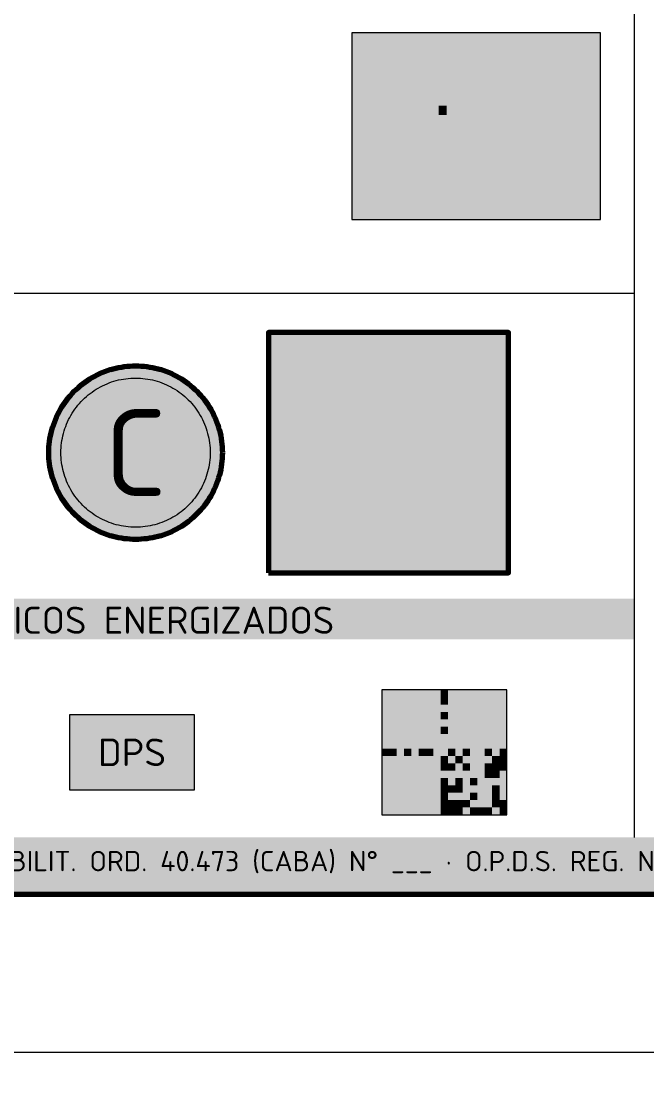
# Model space of a CAD drawing. Header units: millimetres. Extents: x 0 to 2382, y 0 to 420.
# Drawn here: x 1970.93 to 1998.58, y 253.39 to 301.01 of the extents above; entities that cross this region are included whole.
import ezdxf
from ezdxf.enums import TextEntityAlignment as Align

# ---------------------------------------------------------------- set-up
doc = ezdxf.new("R2010")
doc.units = ezdxf.units.MM
for name, color, linetype, lineweight in [('01-VISIBLE', 7, 'CONTINUOUS', 70), ('04-COTA', 3, 'CONTINUOUS', 18), ('08-FINA', 5, 'CONTINUOUS', 18), ('13-GRAFICA', 30, 'CONTINUOUS', 18)]:
    doc.layers.add(name, color=color, linetype=linetype, lineweight=lineweight)
doc.styles.add('ISO3098', font='isocpeur.ttf')
doc.dimstyles.new('FLAMA-IRAM', dxfattribs={"dimtxt": 3.5, "dimasz": 3.5, "dimexe": 2, "dimexo": 1.5, "dimgap": 1, "dimtad": 1, "dimdec": 1, "dimtxsty": 'ISO3098', "dimblk": 'IRAM_FLECHA', "dimblk1": 'IRAM_FLECHA', "dimblk2": 'IRAM_FLECHA', "dimcen": 2.5, "dimclrd": 256, "dimclre": 256, "dimclrt": 256, "dimazin": 3, "dimtfac": 1, "dimtmove": 0, "dimatfit": 3, "dimlwd": 18, "dimlwe": 18})

# ---------------------------------------------------------------- blocks, each defined once
blk = doc.blocks.new('IRAM_FLECHA')
blk.add_solid([(0, 0), (-1, 0.125), (-1, -0.125)])

msp = doc.modelspace()

# ---------------------------------------------------------------- hatches: boundary and pattern name
at = {"layer": '13-GRAFICA', "true_color": 0xffffff}
h = msp.add_hatch(color=7, dxfattribs=at)
h.dxf.hatch_style = 1
h.paths.add_polyline_path([(1996.55, 292.251), (1996.55, 300.501), (1985.55, 300.501), (1985.55, 292.251)])
at = {"layer": '13-GRAFICA', "true_color": 0x191919}
h = msp.add_hatch(color=7, dxfattribs=at)
h.dxf.hatch_style = 1
h.paths.add_polyline_path([(1988.054, 293.096), (1988.055, 293.071), (1988.053, 293.046), (1988.049, 293.021), (1988.042, 292.997), (1988.034, 292.973), (1988.022, 292.95), (1988.009, 292.929), (1987.993, 292.909), (1987.976, 292.891), (1987.957, 292.874), (1987.937, 292.859), (1987.915, 292.847), (1987.892, 292.836), (1987.868, 292.828), (1987.843, 292.823), (1987.818, 292.819), (1987.793, 292.819), (1987.768, 292.82), (1987.743, 292.825), (1987.718, 292.831), (1987.695, 292.84), (1987.672, 292.851), (1987.651, 292.865), (1987.631, 292.88), (1987.612, 292.898), (1987.596, 292.917), (1987.581, 292.937), (1987.568, 292.959), (1987.558, 292.982), (1987.55, 293.006), (1986.994, 294.974), (1986.569, 293.021), (1986.563, 292.997), (1986.554, 292.973), (1986.542, 292.951), (1986.529, 292.929), (1986.514, 292.909), (1986.496, 292.891), (1986.477, 292.874), (1986.457, 292.86), (1986.435, 292.847), (1986.412, 292.837), (1986.388, 292.828), (1986.363, 292.823), (1986.338, 292.819), (1986.313, 292.819), (1986.288, 292.82), (1986.263, 292.825), (1986.239, 292.831), (1986.215, 292.84), (1986.192, 292.851), (1986.171, 292.865), (1986.151, 292.88), (1986.132, 292.897), (1986.116, 292.916), (1986.101, 292.937), (1986.088, 292.959), (1986.078, 292.982), (1986.07, 293.006), (1986.064, 293.03), (1986.061, 293.055), (1986.06, 293.081), (1986.062, 293.106), (1986.066, 293.131), (1986.658, 295.854), (1986.656, 295.857), (1986.64, 295.888), (1986.627, 295.92), (1986.617, 295.953), (1986.61, 295.988), (1986.607, 296.022), (1986.608, 296.057), (1986.736, 298.245), (1986.74, 298.279), (1986.747, 298.313), (1986.758, 298.347), (1986.771, 298.378), (1986.788, 298.409), (1986.808, 298.438), (1986.83, 298.464), (1986.855, 298.489), (1986.882, 298.51), (1986.911, 298.529), (1986.942, 298.545), (1986.943, 298.546), (1986.919, 298.568), (1986.885, 298.605), (1986.855, 298.646), (1986.829, 298.689), (1986.807, 298.735), (1986.79, 298.782), (1986.778, 298.831), (1986.771, 298.881), (1986.768, 298.932), (1986.771, 298.982), (1986.778, 299.032), (1986.79, 299.081), (1986.807, 299.129), (1986.829, 299.175), (1986.855, 299.218), (1986.885, 299.258), (1986.919, 299.296), (1986.956, 299.33), (1986.997, 299.36), (1987.04, 299.386), (1987.086, 299.408), (1987.133, 299.425), (1987.182, 299.437), (1987.232, 299.444), (1987.283, 299.447), (1987.333, 299.444), (1987.383, 299.437), (1987.432, 299.425), (1987.48, 299.408), (1987.526, 299.386), (1987.569, 299.36), (1987.609, 299.33), (1987.647, 299.296), (1987.681, 299.258), (1987.711, 299.218), (1987.737, 299.175), (1987.758, 299.129), (1987.775, 299.081), (1987.788, 299.032), (1987.795, 298.982), (1987.798, 298.932), (1987.795, 298.881), (1987.788, 298.831), (1987.775, 298.782), (1987.758, 298.735), (1987.737, 298.689), (1987.711, 298.646), (1987.681, 298.605), (1987.647, 298.568), (1987.609, 298.534), (1987.569, 298.504), (1987.526, 298.478), (1987.48, 298.456), (1987.432, 298.439), (1987.383, 298.427), (1987.38, 298.426), (1987.395, 298.403), (1987.411, 298.372), (1987.424, 298.34), (1987.434, 298.307), (1987.44, 298.273), (1987.443, 298.238), (1987.443, 298.203), (1987.415, 297.718), (1988.015, 296.887), (1988.8, 296.999), (1988.819, 297.001), (1988.838, 297.001), (1988.857, 296.999), (1988.875, 296.995), (1988.893, 296.99), (1988.911, 296.982), (1988.927, 296.973), (1988.943, 296.963), (1988.958, 296.951), (1988.971, 296.937), (1988.983, 296.923), (1988.993, 296.907), (1989.002, 296.89), (1989.009, 296.872), (1989.015, 296.854), (1989.018, 296.836), (1989.02, 296.817), (1989.02, 296.798), (1989.018, 296.779), (1989.014, 296.76), (1989.009, 296.742), (1989.001, 296.725), (1988.992, 296.708), (1988.982, 296.693), (1988.97, 296.678), (1988.956, 296.665), (1988.941, 296.653), (1988.926, 296.642), (1988.909, 296.633), (1988.891, 296.626), (1988.873, 296.621), (1988.855, 296.617), (1987.954, 296.489), (1987.935, 296.487), (1987.916, 296.487), (1987.897, 296.489), (1987.878, 296.493), (1987.86, 296.498), (1987.842, 296.506), (1987.825, 296.515), (1987.81, 296.526), (1987.795, 296.538), (1987.782, 296.552), (1987.77, 296.567), (1987.379, 297.108), (1987.314, 296.015), (1987.311, 295.981), (1987.304, 295.947), (1987.293, 295.914), (1987.28, 295.882), (1987.275, 295.873), (1988.045, 293.146), (1988.051, 293.121)])
h = msp.add_hatch(color=7, dxfattribs=at)
h.dxf.hatch_style = 1
h.paths.add_polyline_path([(1990.447, 297.621), (1990.454, 297.622), (1990.462, 297.622), (1990.469, 297.621), (1990.476, 297.619), (1990.483, 297.617), (1990.49, 297.614), (1990.496, 297.61), (1990.502, 297.606), (1990.507, 297.601), (1990.512, 297.596), (1990.517, 297.59), (1990.521, 297.584), (1990.524, 297.577), (1990.526, 297.57), (1990.528, 297.563), (1990.53, 297.556), (1990.53, 297.549), (1990.53, 297.542), (1990.529, 297.534), (1990.527, 297.527), (1990.525, 297.52), (1990.522, 297.514), (1990.518, 297.507), (1990.514, 297.502), (1990.509, 297.496), (1990.504, 297.491), (1990.498, 297.487), (1990.492, 297.483), (1990.485, 297.48), (1990.479, 297.477), (1990.472, 297.475), (1989.521, 297.267), (1989.514, 297.266), (1989.507, 297.265), (1989.5, 297.266), (1989.492, 297.267), (1989.485, 297.268), (1989.478, 297.271), (1989.472, 297.274), (1989.465, 297.277), (1989.459, 297.281), (1989.454, 297.286), (1989.449, 297.291), (1989.444, 297.297), (1989.441, 297.303), (1989.437, 297.31), (1989.435, 297.317), (1989.433, 297.324), (1989.432, 297.331), (1989.431, 297.338), (1989.431, 297.346), (1989.432, 297.353), (1989.434, 297.36), (1989.436, 297.367), (1989.439, 297.373), (1989.443, 297.38), (1989.447, 297.386), (1989.452, 297.391), (1989.457, 297.396), (1989.463, 297.401), (1989.469, 297.404), (1989.476, 297.408), (1989.482, 297.41), (1989.49, 297.412), (1990.44, 297.62)])
at = {"layer": '13-GRAFICA', "true_color": 0xcba23e}
h = msp.add_hatch(color=7, dxfattribs=at)
h.dxf.hatch_style = 1
h.paths.add_polyline_path([(1989.387, 296.864), (1989.387, 297.28), (1989.743, 297.28), (1989.743, 296.864)])
at = {"layer": '13-GRAFICA', "true_color": 0x191919}
h = msp.add_hatch(color=7, dxfattribs=at)
h.dxf.hatch_style = 1
h.paths.add_polyline_path([(1990.308, 296.992), (1990.315, 296.988), (1990.321, 296.984), (1990.327, 296.98), (1990.332, 296.974), (1990.337, 296.969), (1990.341, 296.962), (1990.345, 296.956), (1990.347, 296.949), (1990.35, 296.942), (1990.351, 296.935), (1990.352, 296.927), (1990.411, 295.62), (1990.411, 295.613), (1990.41, 295.606), (1990.409, 295.599), (1990.407, 295.592), (1990.404, 295.585), (1990.401, 295.579), (1990.396, 295.573), (1990.392, 295.567), (1990.387, 295.562), (1990.381, 295.557), (1990.375, 295.553), (1990.368, 295.55), (1990.362, 295.547), (1990.355, 295.545), (1990.348, 295.544), (1990.34, 295.543), (1990.333, 295.543), (1990.326, 295.544), (1990.319, 295.545), (1990.312, 295.547), (1990.305, 295.55), (1990.299, 295.554), (1990.293, 295.558), (1990.287, 295.562), (1990.282, 295.567), (1990.277, 295.573), (1990.273, 295.579), (1990.27, 295.586), (1990.267, 295.592), (1990.265, 295.599), (1990.263, 295.606), (1990.263, 295.614), (1990.206, 296.87), (1989.719, 297.032), (1989.713, 297.034), (1989.706, 297.038), (1989.7, 297.041), (1989.694, 297.046), (1989.689, 297.051), (1989.684, 297.057), (1989.68, 297.063), (1989.677, 297.069), (1989.674, 297.076), (1989.671, 297.082), (1989.67, 297.09), (1989.669, 297.097), (1989.669, 297.104), (1989.669, 297.111), (1989.671, 297.119), (1989.673, 297.126), (1989.675, 297.132), (1989.678, 297.139), (1989.682, 297.145), (1989.687, 297.151), (1989.692, 297.156), (1989.697, 297.161), (1989.703, 297.165), (1989.71, 297.168), (1989.716, 297.171), (1989.723, 297.174), (1989.73, 297.175), (1989.738, 297.176), (1989.745, 297.176), (1989.752, 297.176), (1989.759, 297.174), (1989.766, 297.172), (1990.301, 296.994)])
at = {"layer": '13-GRAFICA', "true_color": 0xb21820}
h = msp.add_hatch(color=7, dxfattribs=at)
h.dxf.hatch_style = 1
h.paths.add_polyline_path([(1989.06, 294.726), (1989.06, 296.567), (1989.062, 296.602), (1989.07, 296.636), (1989.082, 296.67), (1989.098, 296.703), (1989.119, 296.734), (1989.145, 296.764), (1989.174, 296.792), (1989.208, 296.817), (1989.244, 296.841), (1989.284, 296.861), (1989.327, 296.879), (1989.372, 296.894), (1989.418, 296.906), (1989.466, 296.914), (1989.515, 296.919), (1989.565, 296.921), (1989.614, 296.919), (1989.663, 296.914), (1989.711, 296.906), (1989.758, 296.894), (1989.803, 296.879), (1989.845, 296.861), (1989.885, 296.841), (1989.922, 296.817), (1989.955, 296.792), (1989.985, 296.764), (1990.01, 296.734), (1990.031, 296.703), (1990.048, 296.67), (1990.06, 296.636), (1990.067, 296.602), (1990.07, 296.567), (1990.07, 294.726)])
at = {"layer": '13-GRAFICA', "true_color": 0xcdcdd2}
h = msp.add_hatch(color=7, dxfattribs=at)
h.dxf.hatch_style = 1
h.paths.add_polyline_path([(1995.67, 293.241), (1993.25, 292.911), (1990.39, 296.789)])
at = {"layer": '13-GRAFICA', "true_color": 0xe63c14}
h = msp.add_hatch(color=7, dxfattribs=at)
h.dxf.hatch_style = 1
h.paths.add_polyline_path([(1993.74, 292.973), (1993.729, 292.974), (1993.719, 292.977), (1993.709, 292.981), (1993.7, 292.985), (1993.691, 292.991), (1993.682, 292.997), (1993.675, 293.005), (1993.668, 293.013), (1993.662, 293.022), (1993.657, 293.031), (1993.653, 293.041), (1993.375, 293.803), (1993.372, 293.813), (1993.37, 293.823), (1993.369, 293.834), (1993.369, 293.844), (1993.37, 293.855), (1993.373, 293.865), (1993.376, 293.875), (1993.38, 293.885), (1993.727, 294.578), (1993.732, 294.587), (1993.737, 294.595), (1993.744, 294.603), (1993.751, 294.61), (1993.759, 294.616), (1993.768, 294.622), (1993.777, 294.626), (1993.786, 294.63), (1993.796, 294.633), (1993.806, 294.634), (1993.816, 294.635), (1993.826, 294.635), (1993.836, 294.634), (1993.846, 294.632), (1993.856, 294.629), (1993.865, 294.625), (1993.874, 294.62), (1993.883, 294.614), (1993.89, 294.607), (1993.897, 294.6), (1993.904, 294.592), (1993.909, 294.584), (1994.023, 294.389), (1994.238, 295.25), (1994.241, 295.259), (1994.245, 295.269), (1994.25, 295.278), (1994.256, 295.286), (1994.262, 295.294), (1994.27, 295.302), (1994.278, 295.308), (1994.286, 295.314), (1994.295, 295.319), (1994.305, 295.322), (1994.315, 295.325), (1994.325, 295.327), (1994.335, 295.328), (1994.345, 295.328), (1994.355, 295.327), (1994.365, 295.325), (1994.375, 295.322), (1994.385, 295.318), (1994.394, 295.313), (1994.402, 295.307), (1994.41, 295.301), (1994.417, 295.293), (1994.424, 295.285), (1994.715, 294.881), (1994.894, 296.552), (1994.896, 296.562), (1994.899, 296.572), (1994.902, 296.582), (1994.907, 296.591), (1994.912, 296.6), (1994.919, 296.608), (1994.926, 296.616), (1994.933, 296.623), (1994.942, 296.629), (1994.951, 296.634), (1994.96, 296.638), (1994.97, 296.641), (1994.98, 296.644), (1994.991, 296.645), (1995.001, 296.645), (1995.011, 296.644), (1995.022, 296.642), (1995.032, 296.639), (1995.041, 296.635), (1995.05, 296.631), (1995.059, 296.625), (1995.067, 296.618), (1995.075, 296.611), (1995.081, 296.603), (1995.087, 296.594), (1995.092, 296.585), (1995.096, 296.576), (1995.099, 296.566), (1995.42, 295.252), (1995.602, 295.555), (1995.607, 295.564), (1995.614, 295.571), (1995.621, 295.579), (1995.629, 295.585), (1995.637, 295.591), (1995.646, 295.596), (1995.656, 295.599), (1995.665, 295.602), (1995.675, 295.604), (1995.686, 295.605), (1995.696, 295.605), (1995.706, 295.604), (1995.716, 295.602), (1995.726, 295.599), (1995.735, 295.596), (1995.744, 295.591), (1995.753, 295.585), (1995.761, 295.579), (1995.768, 295.571), (1995.774, 295.563), (1995.78, 295.555), (1995.785, 295.546), (1995.789, 295.537), (1995.792, 295.527), (1996.138, 294.141), (1996.14, 294.132), (1996.141, 294.123), (1996.141, 294.113), (1996.141, 294.104), (1996.139, 294.095), (1995.931, 293.056), (1995.929, 293.046), (1995.925, 293.036), (1995.921, 293.027), (1995.916, 293.018), (1995.91, 293.01), (1995.903, 293.003), (1995.895, 292.996), (1995.887, 292.99), (1995.878, 292.984), (1995.869, 292.98), (1995.859, 292.977), (1995.85, 292.974), (1995.839, 292.973), (1995.829, 292.972), (1993.75, 292.972)])
at = {"layer": '13-GRAFICA', "true_color": 0xffbe00}
h = msp.add_hatch(color=7, dxfattribs=at)
h.dxf.hatch_style = 1
h.paths.add_polyline_path([(1994.212, 293.014), (1994.206, 293.015), (1994.201, 293.017), (1994.195, 293.019), (1994.19, 293.022), (1994.185, 293.025), (1994.181, 293.029), (1994.176, 293.033), (1994.173, 293.038), (1994.169, 293.043), (1994.167, 293.049), (1994.164, 293.055), (1994.012, 293.512), (1994.01, 293.518), (1994.009, 293.524), (1994.008, 293.531), (1994.009, 293.537), (1994.009, 293.543), (1994.01, 293.55), (1994.012, 293.556), (1994.014, 293.561), (1994.205, 293.977), (1994.208, 293.982), (1994.211, 293.987), (1994.215, 293.992), (1994.219, 293.996), (1994.223, 294), (1994.228, 294.003), (1994.233, 294.006), (1994.238, 294.008), (1994.243, 294.01), (1994.249, 294.011), (1994.254, 294.012), (1994.26, 294.011), (1994.265, 294.011), (1994.271, 294.009), (1994.276, 294.008), (1994.281, 294.005), (1994.286, 294.002), (1994.291, 293.999), (1994.295, 293.995), (1994.299, 293.991), (1994.303, 293.986), (1994.306, 293.981), (1994.368, 293.864), (1994.487, 294.38), (1994.488, 294.386), (1994.49, 294.392), (1994.493, 294.397), (1994.496, 294.402), (1994.5, 294.407), (1994.504, 294.411), (1994.508, 294.415), (1994.513, 294.419), (1994.518, 294.422), (1994.523, 294.424), (1994.528, 294.426), (1994.534, 294.427), (1994.54, 294.427), (1994.545, 294.427), (1994.551, 294.427), (1994.556, 294.425), (1994.562, 294.424), (1994.567, 294.421), (1994.572, 294.418), (1994.577, 294.415), (1994.581, 294.411), (1994.585, 294.406), (1994.588, 294.402), (1994.749, 294.159), (1994.847, 295.162), (1994.848, 295.168), (1994.85, 295.174), (1994.852, 295.18), (1994.854, 295.185), (1994.857, 295.191), (1994.861, 295.196), (1994.865, 295.2), (1994.869, 295.204), (1994.873, 295.208), (1994.878, 295.211), (1994.884, 295.213), (1994.889, 295.215), (1994.895, 295.217), (1994.9, 295.217), (1994.906, 295.217), (1994.912, 295.217), (1994.917, 295.216), (1994.923, 295.214), (1994.928, 295.212), (1994.933, 295.209), (1994.938, 295.205), (1994.942, 295.201), (1994.946, 295.197), (1994.95, 295.192), (1994.953, 295.187), (1994.956, 295.182), (1994.958, 295.176), (1994.96, 295.17), (1995.136, 294.382), (1995.236, 294.563), (1995.239, 294.569), (1995.243, 294.573), (1995.247, 294.578), (1995.251, 294.581), (1995.256, 294.585), (1995.261, 294.588), (1995.266, 294.59), (1995.271, 294.592), (1995.277, 294.593), (1995.282, 294.594), (1995.288, 294.594), (1995.294, 294.593), (1995.299, 294.592), (1995.305, 294.59), (1995.31, 294.588), (1995.315, 294.585), (1995.319, 294.581), (1995.324, 294.578), (1995.328, 294.573), (1995.331, 294.568), (1995.334, 294.563), (1995.337, 294.558), (1995.339, 294.552), (1995.341, 294.546), (1995.531, 293.715), (1995.532, 293.709), (1995.533, 293.704), (1995.533, 293.698), (1995.533, 293.693), (1995.532, 293.688), (1995.418, 293.064), (1995.416, 293.058), (1995.414, 293.052), (1995.412, 293.047), (1995.409, 293.041), (1995.406, 293.036), (1995.402, 293.032), (1995.398, 293.028), (1995.393, 293.024), (1995.388, 293.021), (1995.383, 293.018), (1995.378, 293.016), (1995.373, 293.015), (1995.367, 293.014), (1995.362, 293.014), (1994.218, 293.014)])
at = {"layer": '13-GRAFICA', "true_color": 0x005eaa}
h = msp.add_hatch(color=7, dxfattribs=at)
h.dxf.hatch_style = 1
h.paths.add_polyline_path([(1992.482, 276.612), (1992.482, 287.243), (1981.851, 287.243), (1981.851, 276.612)])
at = {"layer": '13-GRAFICA', "true_color": 0xffffff}
h = msp.add_hatch(color=7, dxfattribs=at)
h.dxf.hatch_style = 1
h.paths.add_polyline_path([(1987.666, 281.133), (1987.65, 281.137), (1987.635, 281.143), (1987.621, 281.15), (1987.607, 281.159), (1987.594, 281.169), (1987.582, 281.18), (1987.572, 281.192), (1987.563, 281.206), (1987.555, 281.22), (1987.548, 281.235), (1987.123, 282.404), (1987.118, 282.42), (1987.115, 282.436), (1987.114, 282.452), (1987.114, 282.468), (1987.116, 282.484), (1987.119, 282.5), (1987.124, 282.515), (1987.13, 282.53), (1987.662, 283.593), (1987.67, 283.607), (1987.679, 283.62), (1987.689, 283.631), (1987.7, 283.642), (1987.712, 283.652), (1987.725, 283.66), (1987.739, 283.667), (1987.754, 283.673), (1987.769, 283.677), (1987.784, 283.68), (1987.8, 283.681), (1987.815, 283.681), (1987.831, 283.679), (1987.846, 283.676), (1987.861, 283.671), (1987.875, 283.665), (1987.889, 283.658), (1987.901, 283.649), (1987.913, 283.639), (1987.924, 283.628), (1987.934, 283.615), (1987.942, 283.602), (1988.117, 283.303), (1988.447, 284.624), (1988.452, 284.639), (1988.458, 284.653), (1988.465, 284.667), (1988.474, 284.68), (1988.484, 284.692), (1988.495, 284.704), (1988.507, 284.713), (1988.521, 284.722), (1988.534, 284.73), (1988.549, 284.735), (1988.564, 284.74), (1988.58, 284.743), (1988.595, 284.744), (1988.611, 284.744), (1988.627, 284.743), (1988.642, 284.739), (1988.657, 284.735), (1988.672, 284.729), (1988.685, 284.721), (1988.698, 284.712), (1988.71, 284.702), (1988.721, 284.691), (1988.731, 284.678), (1989.179, 284.059), (1989.453, 286.622), (1989.456, 286.638), (1989.46, 286.653), (1989.465, 286.668), (1989.472, 286.682), (1989.481, 286.696), (1989.49, 286.708), (1989.501, 286.72), (1989.513, 286.73), (1989.526, 286.74), (1989.54, 286.747), (1989.555, 286.754), (1989.57, 286.759), (1989.585, 286.762), (1989.601, 286.764), (1989.617, 286.764), (1989.633, 286.763), (1989.649, 286.76), (1989.664, 286.756), (1989.679, 286.75), (1989.693, 286.742), (1989.706, 286.734), (1989.718, 286.723), (1989.73, 286.712), (1989.74, 286.7), (1989.749, 286.687), (1989.756, 286.673), (1989.762, 286.658), (1989.767, 286.643), (1990.259, 284.628), (1990.538, 285.092), (1990.547, 285.105), (1990.557, 285.117), (1990.568, 285.128), (1990.58, 285.138), (1990.593, 285.147), (1990.607, 285.154), (1990.621, 285.16), (1990.636, 285.165), (1990.652, 285.168), (1990.667, 285.17), (1990.683, 285.17), (1990.698, 285.168), (1990.714, 285.165), (1990.729, 285.16), (1990.743, 285.154), (1990.757, 285.147), (1990.77, 285.138), (1990.782, 285.128), (1990.793, 285.117), (1990.803, 285.105), (1990.812, 285.092), (1990.819, 285.078), (1990.825, 285.064), (1990.83, 285.049), (1991.361, 282.923), (1991.364, 282.909), (1991.366, 282.895), (1991.366, 282.881), (1991.365, 282.867), (1991.363, 282.853), (1991.044, 281.258), (1991.04, 281.243), (1991.035, 281.228), (1991.028, 281.214), (1991.02, 281.201), (1991.011, 281.188), (1991, 281.177), (1990.989, 281.166), (1990.976, 281.157), (1990.963, 281.149), (1990.949, 281.142), (1990.934, 281.137), (1990.919, 281.133), (1990.903, 281.131), (1990.888, 281.13), (1987.698, 281.13), (1987.682, 281.131)])
at = {"layer": '13-GRAFICA', "true_color": 0x005eaa}
h = msp.add_hatch(color=7, dxfattribs=at)
h.dxf.hatch_style = 1
h.paths.add_polyline_path([(1979.816, 281.927), (1979.814, 281.802), (1979.808, 281.676), (1979.797, 281.551), (1979.783, 281.426), (1979.765, 281.302), (1979.742, 281.178), (1979.716, 281.056), (1979.685, 280.934), (1979.651, 280.813), (1979.612, 280.693), (1979.57, 280.575), (1979.524, 280.458), (1979.474, 280.343), (1979.42, 280.229), (1979.363, 280.118), (1979.302, 280.008), (1979.237, 279.9), (1979.169, 279.795), (1979.097, 279.691), (1979.023, 279.59), (1978.945, 279.492), (1978.863, 279.396), (1978.779, 279.303), (1978.692, 279.213), (1978.601, 279.126), (1978.508, 279.041), (1978.412, 278.96), (1978.314, 278.882), (1978.213, 278.807), (1978.11, 278.735), (1978.004, 278.667), (1977.896, 278.603), (1977.787, 278.542), (1977.675, 278.484), (1977.561, 278.431), (1977.446, 278.381), (1977.329, 278.335), (1977.211, 278.292), (1977.091, 278.254), (1976.971, 278.219), (1976.849, 278.189), (1976.726, 278.162), (1976.602, 278.14), (1976.478, 278.121), (1976.353, 278.107), (1976.228, 278.097), (1976.103, 278.091), (1975.977, 278.089), (1975.851, 278.091), (1975.726, 278.097), (1975.601, 278.107), (1975.476, 278.121), (1975.352, 278.14), (1975.228, 278.162), (1975.105, 278.189), (1974.983, 278.219), (1974.863, 278.254), (1974.743, 278.292), (1974.625, 278.335), (1974.508, 278.381), (1974.393, 278.431), (1974.279, 278.484), (1974.167, 278.542), (1974.058, 278.603), (1973.95, 278.667), (1973.844, 278.735), (1973.741, 278.807), (1973.64, 278.882), (1973.542, 278.96), (1973.446, 279.041), (1973.353, 279.126), (1973.263, 279.213), (1973.175, 279.303), (1973.091, 279.396), (1973.01, 279.492), (1972.931, 279.59), (1972.857, 279.691), (1972.785, 279.795), (1972.717, 279.9), (1972.652, 280.008), (1972.591, 280.118), (1972.534, 280.229), (1972.48, 280.343), (1972.43, 280.458), (1972.384, 280.575), (1972.342, 280.693), (1972.303, 280.813), (1972.269, 280.934), (1972.238, 281.056), (1972.212, 281.178), (1972.189, 281.302), (1972.171, 281.426), (1972.157, 281.551), (1972.146, 281.676), (1972.14, 281.802), (1972.138, 281.927), (1972.14, 282.053), (1972.146, 282.178), (1972.157, 282.304), (1972.171, 282.428), (1972.189, 282.553), (1972.212, 282.676), (1972.238, 282.799), (1972.269, 282.921), (1972.303, 283.042), (1972.342, 283.161), (1972.384, 283.28), (1972.43, 283.396), (1972.48, 283.512), (1972.534, 283.625), (1972.591, 283.737), (1972.652, 283.847), (1972.717, 283.955), (1972.785, 284.06), (1972.857, 284.163), (1972.931, 284.264), (1973.01, 284.363), (1973.091, 284.459), (1973.175, 284.552), (1973.263, 284.642), (1973.353, 284.729), (1973.446, 284.814), (1973.542, 284.895), (1973.64, 284.973), (1973.741, 285.048), (1973.844, 285.119), (1973.95, 285.187), (1974.058, 285.252), (1974.167, 285.313), (1974.279, 285.37), (1974.393, 285.424), (1974.508, 285.474), (1974.625, 285.52), (1974.743, 285.563), (1974.863, 285.601), (1974.983, 285.635), (1975.105, 285.666), (1975.228, 285.692), (1975.352, 285.715), (1975.476, 285.733), (1975.601, 285.748), (1975.726, 285.758), (1975.851, 285.764), (1975.977, 285.766), (1976.103, 285.764), (1976.228, 285.758), (1976.353, 285.748), (1976.478, 285.733), (1976.602, 285.715), (1976.726, 285.692), (1976.849, 285.666), (1976.971, 285.635), (1977.091, 285.601), (1977.211, 285.563), (1977.329, 285.52), (1977.446, 285.474), (1977.561, 285.424), (1977.675, 285.37), (1977.787, 285.313), (1977.896, 285.252), (1978.004, 285.187), (1978.11, 285.119), (1978.213, 285.048), (1978.314, 284.973), (1978.412, 284.895), (1978.508, 284.814), (1978.601, 284.729), (1978.692, 284.642), (1978.779, 284.552), (1978.863, 284.459), (1978.945, 284.363), (1979.023, 284.264), (1979.097, 284.163), (1979.169, 284.06), (1979.237, 283.955), (1979.302, 283.847), (1979.363, 283.737), (1979.42, 283.625), (1979.474, 283.512), (1979.524, 283.396), (1979.57, 283.28), (1979.612, 283.161), (1979.651, 283.042), (1979.685, 282.921), (1979.716, 282.799), (1979.742, 282.676), (1979.765, 282.553), (1979.783, 282.428), (1979.797, 282.304), (1979.808, 282.178), (1979.814, 282.053)])
at = {"layer": '13-GRAFICA', "true_color": 0xffffff}
h = msp.add_hatch(color=7, dxfattribs=at)
h.dxf.hatch_style = 1
h.paths.add_polyline_path([(1982.489, 278.1), (1982.489, 282.565), (1983.659, 282.565), (1983.659, 281.29), (1983.659, 279.801), (1983.659, 278.1)])
h = msp.add_hatch(color=7, dxfattribs=at)
h.dxf.hatch_style = 1
h.paths.add_polyline_path([(1984.084, 282.565), (1984.084, 281.29), (1983.659, 281.29), (1983.659, 282.565)])
h = msp.add_hatch(color=7, dxfattribs=at)
h.dxf.hatch_style = 1
h.paths.add_polyline_path([(1984.084, 278.1), (1984.084, 279.801), (1984.084, 281.29), (1984.084, 282.565), (1984.934, 282.565), (1984.934, 281.29), (1984.934, 279.801), (1984.934, 278.1)])
h = msp.add_hatch(color=7, dxfattribs=at)
h.dxf.hatch_style = 1
h.paths.add_polyline_path([(1985.36, 282.565), (1985.36, 281.29), (1984.934, 281.29), (1984.934, 282.565)])
h = msp.add_hatch(color=7, dxfattribs=at)
h.dxf.hatch_style = 1
h.paths.add_polyline_path([(1986.529, 278.1), (1985.36, 278.1), (1985.36, 279.801), (1985.36, 281.29), (1985.36, 282.565), (1986.529, 282.565)])
h = msp.add_hatch(color=7, dxfattribs=at)
h.dxf.hatch_style = 1
h.paths.add_polyline_path([(1991.461, 277.458), (1991.481, 277.453), (1991.5, 277.446), (1991.519, 277.437), (1991.537, 277.427), (1991.554, 277.414), (1991.569, 277.4), (1991.583, 277.385), (1991.596, 277.368), (1991.607, 277.35), (1991.616, 277.331), (1991.623, 277.312), (1991.628, 277.291), (1991.631, 277.271), (1991.632, 277.25), (1991.631, 277.229), (1991.628, 277.208), (1991.623, 277.188), (1991.616, 277.168), (1991.607, 277.15), (1991.596, 277.132), (1991.583, 277.115), (1991.569, 277.1), (1991.554, 277.086), (1991.537, 277.073), (1991.519, 277.062), (1991.5, 277.053), (1991.481, 277.046), (1991.461, 277.041), (1991.44, 277.038), (1991.419, 277.037), (1989.08, 277.037), (1989.059, 277.038), (1989.039, 277.041), (1989.019, 277.046), (1988.999, 277.053), (1988.98, 277.062), (1988.962, 277.073), (1988.945, 277.086), (1988.93, 277.1), (1988.916, 277.115), (1988.904, 277.132), (1988.893, 277.15), (1988.884, 277.168), (1988.877, 277.188), (1988.872, 277.208), (1988.869, 277.229), (1988.868, 277.25), (1988.868, 278.1), (1987.805, 278.1), (1987.805, 280.014), (1988.23, 280.014), (1988.23, 281.077), (1988.549, 281.077), (1988.549, 280.014), (1989.612, 280.014), (1989.612, 281.077), (1989.931, 281.077), (1989.931, 280.014), (1990.356, 280.014), (1990.356, 278.1), (1989.293, 278.1), (1989.293, 277.462), (1991.419, 277.462), (1991.44, 277.461)])
h = msp.add_hatch(color=7, dxfattribs=at)
h.dxf.hatch_style = 1
h.paths.add_polyline_path([(1983.659, 278.1), (1983.659, 279.801), (1984.084, 279.801), (1984.084, 278.1)])
h = msp.add_hatch(color=7, dxfattribs=at)
h.dxf.hatch_style = 1
h.paths.add_polyline_path([(1984.934, 278.1), (1984.934, 279.801), (1985.36, 279.801), (1985.36, 278.1)])
at = {"layer": '13-GRAFICA', "true_color": 0x005eaa}
h = msp.add_hatch(color=7, dxfattribs=at)
h.dxf.hatch_style = 1
h.paths.add_polyline_path([(1998.05, 273.672), (1998.05, 275.472), (1925.95, 275.472), (1925.95, 273.672)])
at = {"layer": '13-GRAFICA', "true_color": 0xffffff}
h = msp.add_hatch(color=7, dxfattribs=at)
h.dxf.hatch_style = 1
h.paths.add_polyline_path([(1992.404, 265.904), (1992.404, 271.432), (1986.876, 271.432), (1986.876, 265.904)])
at = {"layer": '13-GRAFICA', "true_color": 0x191919}
h = msp.add_hatch(color=7, dxfattribs=at)
h.dxf.hatch_style = 1
h.paths.add_polyline_path([(1986.876, 271.432), (1987.201, 271.432), (1987.201, 271.107), (1987.201, 269.481), (1987.201, 269.156), (1986.876, 269.156)])
h = msp.add_hatch(color=7, dxfattribs=at)
h.dxf.hatch_style = 1
h.paths.add_polyline_path([(1988.827, 271.432), (1988.827, 271.107), (1987.201, 271.107), (1987.201, 271.432)])
h = msp.add_hatch(color=7, dxfattribs=at)
h.dxf.hatch_style = 1
h.paths.add_polyline_path([(1989.152, 271.432), (1989.152, 269.156), (1988.827, 269.156), (1988.827, 269.481), (1988.827, 271.107), (1988.827, 271.432)])
h = msp.add_hatch(color=7, dxfattribs=at)
h.dxf.hatch_style = 1
h.paths.add_polyline_path([(1989.802, 271.107), (1989.802, 271.432), (1989.477, 271.432), (1989.477, 271.107)])
h = msp.add_hatch(color=7, dxfattribs=at)
h.dxf.hatch_style = 1
h.paths.add_polyline_path([(1990.128, 271.432), (1990.453, 271.432), (1990.453, 271.107), (1990.453, 269.481), (1990.453, 269.156), (1990.128, 269.156)])
h = msp.add_hatch(color=7, dxfattribs=at)
h.dxf.hatch_style = 1
h.paths.add_polyline_path([(1992.079, 271.432), (1992.079, 271.107), (1990.453, 271.107), (1990.453, 271.432)])
h = msp.add_hatch(color=7, dxfattribs=at)
h.dxf.hatch_style = 1
h.paths.add_polyline_path([(1992.404, 271.432), (1992.404, 269.156), (1992.079, 269.156), (1992.079, 269.481), (1992.079, 271.107), (1992.079, 271.432)])
h = msp.add_hatch(color=7, dxfattribs=at)
h.dxf.hatch_style = 1
h.paths.add_polyline_path([(1989.802, 270.782), (1989.802, 271.107), (1989.477, 271.107), (1989.477, 270.782)])
h = msp.add_hatch(color=7, dxfattribs=at)
h.dxf.hatch_style = 1
h.paths.add_polyline_path([(1988.502, 269.806), (1987.526, 269.806), (1987.526, 270.782), (1988.502, 270.782)])
h = msp.add_hatch(color=7, dxfattribs=at)
h.dxf.hatch_style = 1
h.paths.add_polyline_path([(1989.802, 270.131), (1989.802, 270.456), (1989.477, 270.456), (1989.477, 270.131)])
h = msp.add_hatch(color=7, dxfattribs=at)
h.dxf.hatch_style = 1
h.paths.add_polyline_path([(1991.753, 269.806), (1990.778, 269.806), (1990.778, 270.782), (1991.753, 270.782)])
at = {"layer": '13-GRAFICA', "true_color": 0x00468c}
h = msp.add_hatch(color=7, dxfattribs=at)
h.dxf.hatch_style = 1
h.paths.add_polyline_path([(1978.584, 267.01), (1978.584, 270.326), (1973.056, 270.326), (1973.056, 267.01)])
at = {"layer": '13-GRAFICA', "true_color": 0x191919}
h = msp.add_hatch(color=7, dxfattribs=at)
h.dxf.hatch_style = 1
h.paths.add_polyline_path([(1987.201, 269.156), (1987.201, 269.481), (1988.827, 269.481), (1988.827, 269.156)])
h = msp.add_hatch(color=7, dxfattribs=at)
h.dxf.hatch_style = 1
h.paths.add_polyline_path([(1989.802, 269.481), (1989.802, 269.806), (1989.477, 269.806), (1989.477, 269.481)])
h = msp.add_hatch(color=7, dxfattribs=at)
h.dxf.hatch_style = 1
h.paths.add_polyline_path([(1990.453, 269.156), (1990.453, 269.481), (1992.079, 269.481), (1992.079, 269.156)])
h = msp.add_hatch(color=7, dxfattribs=at)
h.dxf.hatch_style = 1
h.paths.add_polyline_path([(1987.201, 268.505), (1987.201, 268.831), (1986.876, 268.831), (1986.876, 268.505)])
h = msp.add_hatch(color=7, dxfattribs=at)
h.dxf.hatch_style = 1
h.paths.add_polyline_path([(1987.526, 268.505), (1987.526, 268.831), (1987.201, 268.831), (1987.201, 268.505)])
h = msp.add_hatch(color=7, dxfattribs=at)
h.dxf.hatch_style = 1
h.paths.add_polyline_path([(1988.177, 268.505), (1988.177, 268.831), (1987.851, 268.831), (1987.851, 268.505)])
h = msp.add_hatch(color=7, dxfattribs=at)
h.dxf.hatch_style = 1
h.paths.add_polyline_path([(1988.827, 268.505), (1988.827, 268.831), (1988.502, 268.831), (1988.502, 268.505)])
h = msp.add_hatch(color=7, dxfattribs=at)
h.dxf.hatch_style = 1
h.paths.add_polyline_path([(1989.152, 268.505), (1989.152, 268.831), (1988.827, 268.831), (1988.827, 268.505)])
h = msp.add_hatch(color=7, dxfattribs=at)
h.dxf.hatch_style = 1
h.paths.add_polyline_path([(1990.128, 268.505), (1990.128, 268.831), (1989.802, 268.831), (1989.802, 268.505)])
h = msp.add_hatch(color=7, dxfattribs=at)
h.dxf.hatch_style = 1
h.paths.add_polyline_path([(1990.778, 268.505), (1990.778, 268.831), (1990.453, 268.831), (1990.453, 268.505)])
h = msp.add_hatch(color=7, dxfattribs=at)
h.dxf.hatch_style = 1
h.paths.add_polyline_path([(1991.753, 268.505), (1991.753, 268.831), (1991.428, 268.831), (1991.428, 268.505)])
h = msp.add_hatch(color=7, dxfattribs=at)
h.dxf.hatch_style = 1
h.paths.add_polyline_path([(1992.404, 268.505), (1992.404, 268.831), (1992.079, 268.831), (1992.079, 268.505)])
h = msp.add_hatch(color=7, dxfattribs=at)
h.dxf.hatch_style = 1
h.paths.add_polyline_path([(1986.876, 268.18), (1987.201, 268.18), (1987.201, 267.855), (1987.201, 266.229), (1987.201, 265.904), (1986.876, 265.904)])
h = msp.add_hatch(color=7, dxfattribs=at)
h.dxf.hatch_style = 1
h.paths.add_polyline_path([(1988.827, 268.18), (1988.827, 267.855), (1987.201, 267.855), (1987.201, 268.18)])
h = msp.add_hatch(color=7, dxfattribs=at)
h.dxf.hatch_style = 1
h.paths.add_polyline_path([(1989.152, 268.18), (1989.152, 265.904), (1988.827, 265.904), (1988.827, 266.229), (1988.827, 267.855), (1988.827, 268.18)])
h = msp.add_hatch(color=7, dxfattribs=at)
h.dxf.hatch_style = 1
h.paths.add_polyline_path([(1989.802, 268.18), (1989.802, 268.505), (1989.477, 268.505), (1989.477, 268.18)])
h = msp.add_hatch(color=7, dxfattribs=at)
h.dxf.hatch_style = 1
h.paths.add_polyline_path([(1989.802, 267.855), (1989.802, 268.18), (1989.477, 268.18), (1989.477, 267.855)])
h = msp.add_hatch(color=7, dxfattribs=at)
h.dxf.hatch_style = 1
h.paths.add_polyline_path([(1990.128, 267.855), (1990.128, 268.18), (1989.802, 268.18), (1989.802, 267.855)])
h = msp.add_hatch(color=7, dxfattribs=at)
h.dxf.hatch_style = 1
h.paths.add_polyline_path([(1990.453, 268.18), (1990.453, 268.505), (1990.128, 268.505), (1990.128, 268.18)])
h = msp.add_hatch(color=7, dxfattribs=at)
h.dxf.hatch_style = 1
h.paths.add_polyline_path([(1990.778, 267.855), (1990.778, 268.18), (1990.453, 268.18), (1990.453, 267.855)])
h = msp.add_hatch(color=7, dxfattribs=at)
h.dxf.hatch_style = 1
h.paths.add_polyline_path([(1991.753, 267.855), (1991.753, 268.18), (1991.428, 268.18), (1991.428, 267.855)])
h = msp.add_hatch(color=7, dxfattribs=at)
h.dxf.hatch_style = 1
h.paths.add_polyline_path([(1992.079, 268.18), (1992.079, 268.505), (1991.753, 268.505), (1991.753, 268.18)])
h = msp.add_hatch(color=7, dxfattribs=at)
h.dxf.hatch_style = 1
h.paths.add_polyline_path([(1992.079, 267.855), (1992.079, 268.18), (1991.753, 268.18), (1991.753, 267.855)])
h = msp.add_hatch(color=7, dxfattribs=at)
h.dxf.hatch_style = 1
h.paths.add_polyline_path([(1992.404, 268.18), (1992.404, 268.505), (1992.079, 268.505), (1992.079, 268.18)])
h = msp.add_hatch(color=7, dxfattribs=at)
h.dxf.hatch_style = 1
h.paths.add_polyline_path([(1992.404, 267.855), (1992.404, 268.18), (1992.079, 268.18), (1992.079, 267.855)])
h = msp.add_hatch(color=7, dxfattribs=at)
h.dxf.hatch_style = 1
h.paths.add_polyline_path([(1991.753, 267.53), (1991.753, 267.855), (1991.428, 267.855), (1991.428, 267.53)])
h = msp.add_hatch(color=7, dxfattribs=at)
h.dxf.hatch_style = 1
h.paths.add_polyline_path([(1992.079, 267.53), (1992.079, 267.855), (1991.753, 267.855), (1991.753, 267.53)])
h = msp.add_hatch(color=7, dxfattribs=at)
h.dxf.hatch_style = 1
h.paths.add_polyline_path([(1988.502, 266.554), (1987.526, 266.554), (1987.526, 267.53), (1988.502, 267.53)])
h = msp.add_hatch(color=7, dxfattribs=at)
h.dxf.hatch_style = 1
h.paths.add_polyline_path([(1989.802, 267.205), (1989.802, 267.53), (1989.477, 267.53), (1989.477, 267.205)])
h = msp.add_hatch(color=7, dxfattribs=at)
h.dxf.hatch_style = 1
h.paths.add_polyline_path([(1989.802, 266.88), (1989.802, 267.205), (1989.477, 267.205), (1989.477, 266.88)])
h = msp.add_hatch(color=7, dxfattribs=at)
h.dxf.hatch_style = 1
h.paths.add_polyline_path([(1990.128, 266.88), (1990.128, 267.205), (1989.802, 267.205), (1989.802, 266.88)])
h = msp.add_hatch(color=7, dxfattribs=at)
h.dxf.hatch_style = 1
h.paths.add_polyline_path([(1990.453, 267.205), (1990.453, 267.53), (1990.128, 267.53), (1990.128, 267.205)])
h = msp.add_hatch(color=7, dxfattribs=at)
h.dxf.hatch_style = 1
h.paths.add_polyline_path([(1990.453, 266.88), (1990.453, 267.205), (1990.128, 267.205), (1990.128, 266.88)])
h = msp.add_hatch(color=7, dxfattribs=at)
h.dxf.hatch_style = 1
h.paths.add_polyline_path([(1991.103, 267.205), (1991.103, 267.53), (1990.778, 267.53), (1990.778, 267.205)])
h = msp.add_hatch(color=7, dxfattribs=at)
h.dxf.hatch_style = 1
h.paths.add_polyline_path([(1992.079, 266.88), (1992.079, 267.205), (1991.753, 267.205), (1991.753, 266.88)])
h = msp.add_hatch(color=7, dxfattribs=at)
h.dxf.hatch_style = 1
h.paths.add_polyline_path([(1989.802, 266.554), (1989.802, 266.88), (1989.477, 266.88), (1989.477, 266.554)])
h = msp.add_hatch(color=7, dxfattribs=at)
h.dxf.hatch_style = 1
h.paths.add_polyline_path([(1991.103, 266.554), (1991.103, 266.88), (1990.778, 266.88), (1990.778, 266.554)])
h = msp.add_hatch(color=7, dxfattribs=at)
h.dxf.hatch_style = 1
h.paths.add_polyline_path([(1992.079, 266.554), (1992.079, 266.88), (1991.753, 266.88), (1991.753, 266.554)])
h = msp.add_hatch(color=7, dxfattribs=at)
h.dxf.hatch_style = 1
h.paths.add_polyline_path([(1987.201, 265.904), (1987.201, 266.229), (1988.827, 266.229), (1988.827, 265.904)])
h = msp.add_hatch(color=7, dxfattribs=at)
h.dxf.hatch_style = 1
h.paths.add_polyline_path([(1989.802, 266.229), (1989.802, 266.554), (1989.477, 266.554), (1989.477, 266.229)])
h = msp.add_hatch(color=7, dxfattribs=at)
h.dxf.hatch_style = 1
h.paths.add_polyline_path([(1989.802, 265.904), (1989.802, 266.229), (1989.477, 266.229), (1989.477, 265.904)])
h = msp.add_hatch(color=7, dxfattribs=at)
h.dxf.hatch_style = 1
h.paths.add_polyline_path([(1990.128, 266.229), (1990.128, 266.554), (1989.802, 266.554), (1989.802, 266.229)])
h = msp.add_hatch(color=7, dxfattribs=at)
h.dxf.hatch_style = 1
h.paths.add_polyline_path([(1990.128, 265.904), (1990.128, 266.229), (1989.802, 266.229), (1989.802, 265.904)])
h = msp.add_hatch(color=7, dxfattribs=at)
h.dxf.hatch_style = 1
h.paths.add_polyline_path([(1990.453, 266.229), (1990.453, 266.554), (1990.128, 266.554), (1990.128, 266.229)])
h = msp.add_hatch(color=7, dxfattribs=at)
h.dxf.hatch_style = 1
h.paths.add_polyline_path([(1990.453, 265.904), (1990.453, 266.229), (1990.128, 266.229), (1990.128, 265.904)])
h = msp.add_hatch(color=7, dxfattribs=at)
h.dxf.hatch_style = 1
h.paths.add_polyline_path([(1990.778, 266.229), (1990.778, 266.554), (1990.453, 266.554), (1990.453, 266.229)])
h = msp.add_hatch(color=7, dxfattribs=at)
h.dxf.hatch_style = 1
h.paths.add_polyline_path([(1991.103, 265.904), (1991.103, 266.229), (1990.778, 266.229), (1990.778, 265.904)])
h = msp.add_hatch(color=7, dxfattribs=at)
h.dxf.hatch_style = 1
h.paths.add_polyline_path([(1991.428, 265.904), (1991.428, 266.229), (1991.103, 266.229), (1991.103, 265.904)])
h = msp.add_hatch(color=7, dxfattribs=at)
h.dxf.hatch_style = 1
h.paths.add_polyline_path([(1991.753, 265.904), (1991.753, 266.229), (1991.428, 266.229), (1991.428, 265.904)])
h = msp.add_hatch(color=7, dxfattribs=at)
h.dxf.hatch_style = 1
h.paths.add_polyline_path([(1992.079, 266.229), (1992.079, 266.554), (1991.753, 266.554), (1991.753, 266.229)])
h = msp.add_hatch(color=7, dxfattribs=at)
h.dxf.hatch_style = 1
h.paths.add_polyline_path([(1992.404, 266.229), (1992.404, 266.554), (1992.079, 266.554), (1992.079, 266.229)])
h = msp.add_hatch(color=7, dxfattribs=at)
h.dxf.hatch_style = 1
h.paths.add_polyline_path([(1992.404, 265.904), (1992.404, 266.229), (1992.079, 266.229), (1992.079, 265.904)])
at = {"layer": '13-GRAFICA', "true_color": 0xc81e2d}
h = msp.add_hatch(color=7, dxfattribs=at)
h.dxf.hatch_style = 1
h.paths.add_polyline_path([(2034.1, 262.394), (2034.1, 264.904), (1889.9, 264.904), (1889.9, 262.394)])

# ---------------------------------------------------------------- linework, layer by layer
at = {"layer": '01-VISIBLE'}
for points in [[(1889.9, 262.394), (2034.1, 262.394), (2034.1, 334.606), (1889.9, 334.606)], [(1981.851, 276.612), (1992.482, 276.612), (1992.482, 287.243), (1981.851, 287.243)], [(1979.816, 281.927), (1979.814, 281.802), (1979.808, 281.676), (1979.797, 281.551), (1979.783, 281.426), (1979.765, 281.302), (1979.742, 281.178), (1979.716, 281.056), (1979.685, 280.934), (1979.651, 280.813), (1979.612, 280.693), (1979.57, 280.575), (1979.524, 280.458), (1979.474, 280.343), (1979.42, 280.229), (1979.363, 280.118), (1979.302, 280.008), (1979.237, 279.9), (1979.169, 279.795), (1979.097, 279.691), (1979.023, 279.59), (1978.945, 279.492), (1978.863, 279.396), (1978.779, 279.303), (1978.692, 279.213), (1978.601, 279.126), (1978.508, 279.041), (1978.412, 278.96), (1978.314, 278.882), (1978.213, 278.807), (1978.11, 278.735), (1978.004, 278.667), (1977.896, 278.603), (1977.787, 278.542), (1977.675, 278.484), (1977.561, 278.431), (1977.446, 278.381), (1977.329, 278.335), (1977.211, 278.292), (1977.091, 278.254), (1976.971, 278.219), (1976.849, 278.189), (1976.726, 278.162), (1976.602, 278.14), (1976.478, 278.121), (1976.353, 278.107), (1976.228, 278.097), (1976.103, 278.091), (1975.977, 278.089), (1975.851, 278.091), (1975.726, 278.097), (1975.601, 278.107), (1975.476, 278.121), (1975.352, 278.14), (1975.228, 278.162), (1975.105, 278.189), (1974.983, 278.219), (1974.863, 278.254), (1974.743, 278.292), (1974.625, 278.335), (1974.508, 278.381), (1974.393, 278.431), (1974.279, 278.484), (1974.167, 278.542), (1974.058, 278.603), (1973.95, 278.667), (1973.844, 278.735), (1973.741, 278.807), (1973.64, 278.882), (1973.542, 278.96), (1973.446, 279.041), (1973.353, 279.126), (1973.263, 279.213), (1973.175, 279.303), (1973.091, 279.396), (1973.01, 279.492), (1972.931, 279.59), (1972.857, 279.691), (1972.785, 279.795), (1972.717, 279.9), (1972.652, 280.008), (1972.591, 280.118), (1972.534, 280.229), (1972.48, 280.343), (1972.43, 280.458), (1972.384, 280.575), (1972.342, 280.693), (1972.303, 280.813), (1972.269, 280.934), (1972.238, 281.056), (1972.212, 281.178), (1972.189, 281.302), (1972.171, 281.426), (1972.157, 281.551), (1972.146, 281.676), (1972.14, 281.802), (1972.138, 281.927), (1972.14, 282.053), (1972.146, 282.178), (1972.157, 282.304), (1972.171, 282.428), (1972.189, 282.553), (1972.212, 282.676), (1972.238, 282.799), (1972.269, 282.921), (1972.303, 283.042), (1972.342, 283.161), (1972.384, 283.28), (1972.43, 283.396), (1972.48, 283.512), (1972.534, 283.625), (1972.591, 283.737), (1972.652, 283.847), (1972.717, 283.955), (1972.785, 284.06), (1972.857, 284.163), (1972.931, 284.264), (1973.01, 284.363), (1973.091, 284.459), (1973.175, 284.552), (1973.263, 284.642), (1973.353, 284.729), (1973.446, 284.814), (1973.542, 284.895), (1973.64, 284.973), (1973.741, 285.048), (1973.844, 285.119), (1973.95, 285.187), (1974.058, 285.252), (1974.167, 285.313), (1974.279, 285.37), (1974.393, 285.424), (1974.508, 285.474), (1974.625, 285.52), (1974.743, 285.563), (1974.863, 285.601), (1974.983, 285.635), (1975.105, 285.666), (1975.228, 285.692), (1975.352, 285.715), (1975.476, 285.733), (1975.601, 285.748), (1975.726, 285.758), (1975.851, 285.764), (1975.977, 285.766), (1976.103, 285.764), (1976.228, 285.758), (1976.353, 285.748), (1976.478, 285.733), (1976.602, 285.715), (1976.726, 285.692), (1976.849, 285.666), (1976.971, 285.635), (1977.091, 285.601), (1977.211, 285.563), (1977.329, 285.52), (1977.446, 285.474), (1977.561, 285.424), (1977.675, 285.37), (1977.787, 285.313), (1977.896, 285.252), (1978.004, 285.187), (1978.11, 285.119), (1978.213, 285.048), (1978.314, 284.973), (1978.412, 284.895), (1978.508, 284.814), (1978.601, 284.729), (1978.692, 284.642), (1978.779, 284.552), (1978.863, 284.459), (1978.945, 284.363), (1979.023, 284.264), (1979.097, 284.163), (1979.169, 284.06), (1979.237, 283.955), (1979.302, 283.847), (1979.363, 283.737), (1979.42, 283.625), (1979.474, 283.512), (1979.524, 283.396), (1979.57, 283.28), (1979.612, 283.161), (1979.651, 283.042), (1979.685, 282.921), (1979.716, 282.799), (1979.742, 282.676), (1979.765, 282.553), (1979.783, 282.428), (1979.797, 282.304), (1979.808, 282.178), (1979.814, 282.053)]]:
    msp.add_lwpolyline(points, close=True, dxfattribs=at)
at = {"layer": '08-FINA'}
for p, q in [((1998.05, 264.904), (1998.05, 334.606)), ((1925.95, 288.983), (1998.05, 288.983))]:
    msp.add_line(p, q, dxfattribs=at)
for points in [[(1996.55, 292.251), (1996.55, 300.501), (1985.55, 300.501), (1985.55, 292.251)], [(1986.876, 265.904), (1992.404, 265.904), (1992.404, 271.432), (1986.876, 271.432)], [(1978.584, 267.01), (1978.584, 270.326), (1973.056, 270.326), (1973.056, 267.01)]]:
    msp.add_lwpolyline(points, close=True, dxfattribs=at)
at = {"layer": '13-GRAFICA', "true_color": 0xffffff}
msp.add_lwpolyline([(1979.278, 281.927), (1979.277, 281.819), (1979.271, 281.711), (1979.263, 281.604), (1979.25, 281.496), (1979.234, 281.39), (1979.215, 281.283), (1979.192, 281.178), (1979.166, 281.073), (1979.136, 280.969), (1979.103, 280.866), (1979.067, 280.764), (1979.027, 280.664), (1978.984, 280.565), (1978.938, 280.467), (1978.889, 280.371), (1978.836, 280.277), (1978.781, 280.184), (1978.722, 280.093), (1978.661, 280.004), (1978.596, 279.918), (1978.529, 279.833), (1978.459, 279.751), (1978.387, 279.671), (1978.311, 279.593), (1978.234, 279.518), (1978.154, 279.445), (1978.071, 279.375), (1977.987, 279.308), (1977.9, 279.244), (1977.811, 279.182), (1977.72, 279.124), (1977.628, 279.068), (1977.533, 279.016), (1977.437, 278.966), (1977.34, 278.92), (1977.24, 278.877), (1977.14, 278.838), (1977.038, 278.801), (1976.935, 278.768), (1976.832, 278.738), (1976.727, 278.712), (1976.621, 278.689), (1976.515, 278.67), (1976.408, 278.654), (1976.301, 278.642), (1976.193, 278.633), (1976.085, 278.628), (1975.977, 278.626), (1975.869, 278.628), (1975.761, 278.633), (1975.653, 278.642), (1975.546, 278.654), (1975.439, 278.67), (1975.333, 278.689), (1975.227, 278.712), (1975.123, 278.738), (1975.019, 278.768), (1974.916, 278.801), (1974.814, 278.838), (1974.714, 278.877), (1974.615, 278.92), (1974.517, 278.966), (1974.421, 279.016), (1974.326, 279.068), (1974.234, 279.124), (1974.143, 279.182), (1974.054, 279.244), (1973.967, 279.308), (1973.883, 279.375), (1973.8, 279.445), (1973.72, 279.518), (1973.643, 279.593), (1973.567, 279.671), (1973.495, 279.751), (1973.425, 279.833), (1973.358, 279.918), (1973.293, 280.004), (1973.232, 280.093), (1973.173, 280.184), (1973.118, 280.277), (1973.065, 280.371), (1973.016, 280.467), (1972.97, 280.565), (1972.927, 280.664), (1972.887, 280.764), (1972.851, 280.866), (1972.818, 280.969), (1972.788, 281.073), (1972.762, 281.178), (1972.739, 281.283), (1972.72, 281.39), (1972.704, 281.496), (1972.692, 281.604), (1972.683, 281.711), (1972.677, 281.819), (1972.676, 281.927), (1972.677, 282.035), (1972.683, 282.143), (1972.692, 282.251), (1972.704, 282.358), (1972.72, 282.465), (1972.739, 282.571), (1972.762, 282.677), (1972.788, 282.782), (1972.818, 282.886), (1972.851, 282.989), (1972.887, 283.09), (1972.927, 283.191), (1972.97, 283.29), (1973.016, 283.388), (1973.065, 283.484), (1973.118, 283.578), (1973.173, 283.671), (1973.232, 283.762), (1973.293, 283.85), (1973.358, 283.937), (1973.425, 284.022), (1973.495, 284.104), (1973.567, 284.184), (1973.643, 284.262), (1973.72, 284.337), (1973.8, 284.41), (1973.883, 284.479), (1973.967, 284.547), (1974.054, 284.611), (1974.143, 284.672), (1974.234, 284.731), (1974.326, 284.786), (1974.421, 284.839), (1974.517, 284.888), (1974.615, 284.935), (1974.714, 284.977), (1974.814, 285.017), (1974.916, 285.054), (1975.019, 285.087), (1975.123, 285.116), (1975.227, 285.143), (1975.333, 285.165), (1975.439, 285.185), (1975.546, 285.201), (1975.653, 285.213), (1975.761, 285.222), (1975.869, 285.227), (1975.977, 285.229), (1976.085, 285.227), (1976.193, 285.222), (1976.301, 285.213), (1976.408, 285.201), (1976.515, 285.185), (1976.621, 285.165), (1976.727, 285.143), (1976.832, 285.116), (1976.935, 285.087), (1977.038, 285.054), (1977.14, 285.017), (1977.24, 284.977), (1977.34, 284.935), (1977.437, 284.888), (1977.533, 284.839), (1977.628, 284.786), (1977.72, 284.731), (1977.811, 284.672), (1977.9, 284.611), (1977.987, 284.547), (1978.071, 284.479), (1978.154, 284.41), (1978.234, 284.337), (1978.311, 284.262), (1978.387, 284.184), (1978.459, 284.104), (1978.529, 284.022), (1978.596, 283.937), (1978.661, 283.85), (1978.722, 283.762), (1978.781, 283.671), (1978.836, 283.578), (1978.889, 283.484), (1978.938, 283.388), (1978.984, 283.29), (1979.027, 283.191), (1979.067, 283.09), (1979.103, 282.989), (1979.136, 282.886), (1979.166, 282.782), (1979.192, 282.677), (1979.215, 282.571), (1979.234, 282.465), (1979.25, 282.358), (1979.263, 282.251), (1979.271, 282.143), (1979.277, 282.035)], close=True, dxfattribs=at)

# ---------------------------------------------------------------- texts
at = {"layer": '13-GRAFICA', "true_color": 0xffffff, "style": 'ISO3098'}
for s, height, p in [('C', 3.839, (1975.977, 281.927)), ('DPS', 1.2162, (1975.82, 268.668))]:
    msp.add_text(s, height=height, dxfattribs=at).set_placement(p, align=Align.MIDDLE_CENTER)
for s, height, p in [('APTO PARA FUEGOS EN EQUIPOS ELÉCTRICOS ENERGIZADOS', 1.2, (1962, 275.112)), ('FABRICANTE CERTIFICADO - COMERCIALIZA FLAMA S.A. · INDUSTRIA ARGENTINA · HABILIT. ORD. 40.473 (CABA) N° ___ · O.P.D.S. REG. N° ___', 0.9, (1962, 264.304))]:
    msp.add_text(s, height=height, dxfattribs=at).set_placement(p, align=Align.TOP_CENTER)

# ---------------------------------------------------------------- dimensions: what is measured, and where the dimension line sits
at = {"layer": '04-COTA'}
msp.add_linear_dim(base=(1889.9, 255.394), p1=(1889.9, 262.394), p2=(2034.1, 262.394), dimstyle='FLAMA-IRAM', override={"dimlfac": 2}, dxfattribs=at).render()

doc.saveas('drawing.dxf')
